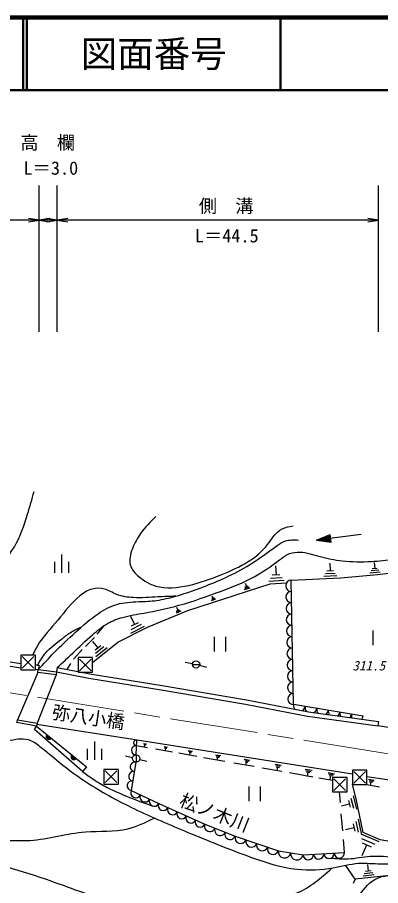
# Model space of a CAD drawing. Units: millimetres, scale not verified. Extents: x 40000 to 680000, y 20000 to 380000.
# Drawn here: x 507946 to 557718, y 260912 to 380000 of the extents above; entities that cross this region are included whole.
import ezdxf
from ezdxf.enums import TextEntityAlignment as Align

# ---------------------------------------------------------------- set-up
doc = ezdxf.new("R2010")
doc.units = ezdxf.units.MM
doc.header["$LTSCALE"] = 1000
doc.linetypes.add('CHAIN', pattern=[18.5, 12, -1.5, 3.5, -1.5])
for name, color, linetype, lineweight in [('M-BGD', 7, 'Continuous', 25), ('M-BMK', 2, 'CHAIN', 13), ('M-STR-HTXT', 7, 'Continuous', 13), ('M-STR-STR3', 7, 'Continuous', 25), ('M-TTL', 2, 'Continuous', 140), ('M-TTL-LINE', 7, 'Continuous', 50)]:
    doc.layers.add(name, color=color, linetype=linetype, lineweight=lineweight)
doc.layers.add('M-STR-STR1', color=1, linetype='Continuous')
doc.layers.add('M-TTL-TXT', color=7, linetype='Continuous')
doc.styles.add('ＭＳ ゴシック', font='')
doc.styles.get('ＭＳ ゴシック').set_extended_font_data('MS Gothic')

# ---------------------------------------------------------------- blocks, each defined once
blk = doc.blocks.new('open_arrow')
at = {"color": 0, "linetype": 'Continuous', "lineweight": -2}
blk.add_lwpolyline([(7.5, 1.25), (0, 0), (7.5, -1.25)], dxfattribs=at)

msp = doc.modelspace()

# ---------------------------------------------------------------- linework, layer by layer
at = {"layer": 'M-BGD'}
for p, q in [((555063, 309094), (548943, 308296)), ((548943, 308296), (550791, 309059)), ((549353, 308241), (549325, 308454)), ((549404, 308234), (549373, 308473)), ((549456, 308227), (549421, 308493)), ((549507, 308221), (549469, 308513)), ((549558, 308214), (549517, 308533)), ((549610, 308207), (549565, 308552)), ((549661, 308200), (549612, 308572)), ((549712, 308193), (549660, 308592)), ((549764, 308187), (549708, 308612)), ((549815, 308180), (549756, 308631)), ((549866, 308173), (549804, 308651)), ((549918, 308166), (549852, 308671)), ((549969, 308159), (549900, 308691)), ((550020, 308152), (549947, 308710)), ((550071, 308146), (549995, 308730)), ((550123, 308139), (550043, 308750)), ((550174, 308132), (550091, 308770)), ((550225, 308125), (550139, 308789)), ((550277, 308118), (550187, 308809)), ((550328, 308112), (550234, 308829)), ((550379, 308105), (550282, 308849)), ((550431, 308098), (550330, 308868)), ((550482, 308091), (550378, 308888)), ((550533, 308084), (550426, 308908)), ((550585, 308077), (550474, 308928)), ((550636, 308071), (550522, 308947)), ((550687, 308064), (550569, 308967)), ((550739, 308057), (550617, 308987)), ((550790, 308050), (550665, 309007)), ((550841, 308043), (550713, 309026)), ((550892, 308037), (550761, 309046)), ((550925, 308032), (550791, 309059)), ((548943, 308296), (550925, 308032)), ((548994, 308289), (548990, 308315)), ((549045, 308282), (549038, 308335)), ((549097, 308275), (549086, 308355)), ((549148, 308268), (549134, 308375)), ((549199, 308262), (549182, 308394)), ((549250, 308255), (549230, 308414)), ((549302, 308248), (549278, 308434)), ((514013, 306320), (514013, 303820)), ((513013, 305320), (513013, 303820)), ((515013, 303820), (515013, 305320)), ((550755, 305149), (550805, 304069)), ((556825, 305239), (556905, 304399)), ((543315, 304779), (543405, 303519)), ((551495, 303739), (550145, 303679)), ((551255, 304089), (550355, 304049)), ((557655, 303899), (556255, 303779)), ((557455, 304169), (556405, 304079)), ((557255, 304429), (556555, 304369)), ((557286, 303573), (562656, 304207)), ((544505, 302749), (542405, 302609)), ((544215, 303149), (542645, 303049)), ((543925, 303549), (542875, 303479)), ((545472, 302820), (552248, 303110)), ((545790, 285736), (545472, 302820)), ((551735, 303389), (549935, 303309)), ((552248, 303110), (557286, 303573)), ((531303, 298631), (542578, 302316)), ((539815, 301729), (539025, 301469)), ((539665, 301859), (539075, 301659)), ((539515, 301979), (539125, 301849)), ((539165, 302389), (539325, 301919)), ((542578, 302316), (544834, 302465)), ((535095, 300189), (534505, 299989)), ((534985, 300279), (534545, 300139)), ((534865, 300369), (534575, 300279)), ((534605, 300679), (534725, 300329)), ((529755, 299089), (529925, 298689)), ((523435, 297869), (524005, 296739)), ((525785, 296346), (531303, 298631)), ((530355, 298559), (529695, 298289)), ((530225, 298659), (529725, 298459)), ((530085, 298759), (529755, 298619)), ((524905, 296719), (523485, 296009)), ((524475, 296969), (523535, 296499)), ((475987, 295888), (508411, 290766)), ((476081, 296480), (508411, 291373)), ((518869, 295381), (519794, 296513)), ((521717, 294312), (525785, 296346)), ((525325, 296459), (523435, 295509)), ((556716, 293896), (556716, 295896)), ((517264, 293717), (518429, 294841)), ((518245, 294419), (518985, 293509)), ((518255, 291525), (521717, 294312)), ((518429, 294841), (518497, 294925)), ((534968, 293019), (534968, 295019)), ((536468, 295019), (536468, 293019)), ((515670, 292027), (516840, 293309)), ((519365, 293809), (518595, 293199)), ((519805, 293659), (518655, 292739)), ((520235, 293509), (518705, 292279)), ((508411, 292528), (508411, 290528)), ((510411, 292528), (508411, 292528)), ((508601, 292328), (510201, 290728)), ((510201, 292328), (508601, 290728)), ((510411, 290528), (510411, 292528)), ((515637, 291974), (515670, 292027)), ((516255, 292189), (516255, 290189)), ((518255, 292189), (516255, 292189)), ((516445, 291989), (518045, 290389)), ((518045, 291989), (516445, 290389)), ((518255, 290189), (518255, 292189)), ((510411, 291231), (510927, 291127)), ((510411, 290619), (510808, 290539)), ((510927, 291127), (510808, 290539)), ((513415, 290820), (513304, 290230)), ((513415, 290820), (517851, 289981)), ((514753, 290567), (515265, 291381)), ((531935, 291349), (530955, 291539)), ((531925, 291260), (532925, 291260)), ((532905, 291139), (533875, 290889)), ((510759, 290142), (507960, 283664)), ((508411, 290528), (510411, 290528)), ((513255, 289833), (510653, 283190)), ((510759, 290142), (510808, 290539)), ((513255, 289833), (510759, 290142)), ((510808, 290539), (513304, 290230)), ((513304, 290230), (513255, 289833)), ((513304, 290230), (517746, 289390)), ((516255, 290189), (518255, 290189)), ((517746, 289390), (527667, 287754)), ((517851, 289981), (527766, 288346)), ((527766, 288346), (539331, 286392)), ((527667, 287754), (539224, 285801)), ((539331, 286392), (547819, 284757)), ((539224, 285801), (547720, 284165)), ((555317, 284144), (545790, 285736)), ((547819, 284757), (557420, 283412)), ((507891, 283270), (507960, 283664)), ((507960, 283664), (510653, 283190)), ((547720, 284165), (557337, 282818)), ((510583, 282796), (507891, 283270)), ((510285, 282339), (510583, 282796)), ((516878, 276577), (510285, 282339)), ((510653, 283190), (510583, 282796)), ((510583, 282796), (517395, 277186)), ((524374, 280868), (510622, 283014)), ((557420, 283412), (557337, 282818)), ((572509, 280490), (557337, 282818)), ((518507, 280687), (518507, 278187)), ((524291, 280881), (524170, 278843)), ((525756, 279831), (524244, 280100)), ((553847, 276191), (524374, 280868)), ((525245, 280429), (525655, 280359)), ((525285, 280339), (525595, 280289)), ((525325, 280249), (525525, 280209)), ((525385, 279979), (525425, 280229)), ((528075, 279979), (528515, 279909)), ((528115, 279879), (528445, 279829)), ((517507, 279687), (517507, 278187)), ((519507, 278187), (519507, 279687)), ((524218, 278845), (524218, 277845)), ((529189, 279220), (526893, 279628)), ((528155, 279779), (528375, 279749)), ((528225, 279499), (528265, 279769)), ((532524, 278627), (530057, 279065)), ((531355, 279459), (531935, 279369)), ((531415, 279339), (531845, 279269)), ((531465, 279209), (531755, 279159)), ((531555, 278839), (531615, 279189)), ((535095, 278859), (535805, 278749)), ((535165, 278709), (535695, 278629)), ((523725, 278449), (522745, 278649)), ((524161, 277848), (523539, 273969)), ((524705, 278229), (525675, 277989)), ((536392, 277938), (533470, 278458)), ((535225, 278549), (535575, 278499)), ((535335, 278099), (535405, 278529)), ((540376, 277230), (537592, 277725)), ((539025, 278239), (539775, 278119)), ((539095, 278079), (539665, 277989)), ((539165, 277909), (539545, 277849)), ((539285, 277429), (539355, 277879)), ((543275, 277569), (544105, 277429)), ((517395, 277186), (516878, 276577)), ((519796, 276852), (519796, 274852)), ((521796, 276852), (519796, 276852)), ((519986, 276652), (521586, 275052)), ((521586, 276652), (519986, 275052)), ((521796, 274852), (521796, 276852)), ((544161, 276556), (541465, 277036)), ((543355, 277389), (543975, 277279)), ((543425, 277199), (543845, 277129)), ((543555, 276669), (543635, 277169)), ((548442, 275794), (545251, 276362)), ((547385, 276909), (548325, 276759)), ((547475, 276709), (548185, 276589)), ((547555, 276499), (548035, 276419)), ((547705, 275889), (547795, 276459)), ((550515, 276419), (551395, 276269)), ((553847, 276766), (553847, 274766)), ((555847, 276766), (553847, 276766)), ((554037, 276566), (555637, 274966)), ((555637, 276566), (554037, 274966)), ((555847, 274766), (555847, 276766)), ((551117, 275319), (549254, 275650)), ((550595, 276229), (551265, 276119)), ((550675, 276029), (551125, 275959)), ((550815, 275459), (550905, 275999)), ((551117, 275760), (551117, 273760)), ((553117, 275760), (551117, 275760)), ((551307, 275560), (552907, 273960)), ((552907, 275560), (551307, 273960)), ((553117, 273760), (553117, 275760)), ((571336, 273495), (555847, 275857)), ((556055, 275519), (556855, 275399)), ((556135, 275349), (556735, 275259)), ((556205, 275169), (556605, 275109)), ((556335, 274659), (556405, 275139)), ((519796, 274852), (521796, 274852)), ((523539, 273969), (527319, 272193)), ((539703, 272499), (539703, 274499)), ((541203, 274499), (541203, 272499)), ((553847, 274766), (555847, 274766)), ((554349, 272835), (553847, 274766)), ((555847, 274766), (557552, 274464)), ((551117, 273760), (553117, 273760)), ((552200, 272297), (552076, 273760)), ((553635, 272909), (553985, 271539)), ((553935, 273229), (554405, 271399)), ((555346, 268195), (554349, 272835)), ((527319, 272193), (533631, 269339)), ((552345, 271839), (553445, 272129)), ((553325, 272579), (553555, 271669)), ((552528, 268408), (552329, 270759)), ((533631, 269339), (537808, 267713)), ((553965, 269369), (554175, 268389)), ((554305, 269699), (554625, 268229)), ((554645, 270029), (555065, 268069)), ((552895, 268629), (554075, 268879)), ((555015, 268019), (557465, 266949)), ((557642, 267197), (555346, 268195)), ((537808, 267713), (543720, 265705)), ((552778, 265450), (552625, 267256)), ((555115, 267399), (556945, 266599)), ((555205, 266769), (556425, 266239)), ((562531, 266299), (557642, 267197)), ((543720, 265705), (547101, 265131)), ((555175, 265029), (555815, 266509)), ((547101, 265131), (552778, 265450)), ((554228, 261782), (552926, 263709)), ((555915, 263829), (556025, 262919)), ((558978, 262324), (554228, 261782)), ((556855, 262389), (555325, 262209)), ((556635, 262679), (555485, 262539)), ((556405, 262959), (555635, 262869)), ((554228, 261782), (553953, 261187))]:
    msp.add_line(p, q, dxfattribs=at)
for centre in [(532425, 291260), (524218, 278345)]:
    msp.add_circle(centre, 500, dxfattribs=at)
for centre, radius, start, end in [((545486, 302044), 777, 91.0681, 271.0681), ((545515, 300491), 777, 91.0681, 271.0681), ((545544, 298938), 777, 91.0681, 271.0681), ((545573, 297384), 777, 91.0681, 271.0681), ((545602, 295831), 777, 91.0681, 271.0681), ((545631, 294278), 777, 91.0681, 271.0681), ((545660, 292725), 777, 91.0681, 271.0681), ((545689, 291172), 777, 91.0681, 271.0681), ((545718, 289619), 777, 91.0681, 271.0681), ((545747, 288066), 777, 91.0681, 271.0681), ((545776, 286513), 777, 91.0681, 271.0681), ((546584, 285603), 805, 170.50944, 215.53987), ((546584, 285603), 805, 301.46523, 350.50944), ((548172, 285338), 805, 170.50944, 221.48783), ((548172, 285338), 805, 299.42114, 350.50944), ((549760, 285073), 805, 170.50944, 217.48525), ((549760, 285073), 805, 305.60945, 350.50944), ((551348, 284807), 805, 170.50944, 213.68425), ((551348, 284807), 805, 309.96398, 350.50944), ((552935, 284542), 805, 170.50944, 208.72263), ((552935, 284542), 805, 314.07152, 350.50944), ((554523, 284276), 805, 170.50944, 204.44054), ((554523, 284276), 805, 318.48133, 350.50944), ((512286, 281393), 400, 140.52881, 320.52881), ((512286, 281393), 400, 140.52881, 320.52881), ((512286, 281393), 350, 140.52881, 320.52881), ((512286, 281393), 300, 140.52881, 320.52881), ((512286, 281393), 250, 140.52881, 320.52881), ((512286, 281393), 200, 140.52881, 320.52881), ((512286, 281393), 150, 140.52881, 320.52881), ((512286, 281393), 100, 140.52881, 320.52881), ((512286, 281393), 50, 140.52881, 320.52881), ((524207, 279471), 630, 86.60675, 266.60675), ((524268, 280490), 392, 86.60675, 266.60675), ((515692, 278588), 400, 140.52881, 320.52881), ((515692, 278588), 400, 140.52881, 320.52881), ((515692, 278588), 350, 140.52881, 320.52881), ((515692, 278588), 300, 140.52881, 320.52881), ((515692, 278588), 250, 140.52881, 320.52881), ((515692, 278588), 200, 140.52881, 320.52881), ((515692, 278588), 150, 140.52881, 320.52881), ((515692, 278588), 100, 140.52881, 320.52881), ((515692, 278588), 50, 140.52881, 320.52881), ((524057, 277202), 655, 80.88223, 260.88223), ((523850, 275909), 655, 80.88223, 260.88223), ((523642, 274616), 655, 80.88223, 260.88223), ((524169, 273673), 696, 154.82648, 334.82648), ((525429, 273081), 696, 154.82648, 334.82648), ((526689, 272489), 696, 154.82648, 334.82648), ((527950, 271907), 693, 155.67247, 335.67247), ((529212, 271337), 693, 155.67247, 335.67247), ((530475, 270766), 693, 155.67247, 335.67247), ((531737, 270195), 693, 155.67247, 335.67247), ((533000, 269624), 693, 155.67247, 335.67247), ((534327, 269068), 747, 158.73698, 338.73698), ((535720, 268526), 747, 158.73698, 338.73698), ((537112, 267984), 747, 158.73698, 338.73698), ((538547, 267462), 780, 161.23941, 341.23941), ((540025, 266960), 780, 161.23941, 341.23941), ((541503, 266458), 780, 161.23941, 341.23941), ((542981, 265956), 780, 161.23941, 341.23941), ((544565, 265562), 857, 170.36246, 350.36246), ((546256, 265275), 857, 170.36246, 350.36246), ((547810, 265171), 711, 183.21548, 3.21548), ((549230, 265251), 711, 183.21548, 3.21548), ((550649, 265331), 711, 183.21548, 3.21548), ((552068, 265410), 711, 183.21548, 3.21548)]:
    msp.add_arc(centre, radius, start, end, dxfattribs=at)
for points, knots in [([(463380, 303922), (464668, 303518), (465956, 303113), (467255, 302747), (469096, 302229), (470960, 301787), (472832, 301397), (475267, 300891), (477717, 300474), (480171, 300047), (481790, 299765), (483410, 299479), (485044, 299342), (486602, 299211), (488173, 299216), (489741, 299284), (491692, 299368), (493640, 299550), (495553, 299929), (497157, 300248), (498738, 300705), (500250, 301338), (501693, 301943), (503075, 302708), (504301, 303687), (505586, 304713), (506701, 305973), (507530, 307386), (508343, 308772), (508881, 310306), (509350, 311847), (509664, 312882), (509947, 313921), (510230, 314959)], [0, 0, 0, 0, 1, 1, 1, 2, 2, 2, 3, 3, 3, 4, 4, 4, 5, 5, 5, 6, 6, 6, 7, 7, 7, 8, 8, 8, 9, 9, 9, 10, 10, 10, 11, 11, 11, 11]), ([(526918, 311542), (526171, 310797), (525423, 310053), (524824, 309215), (524369, 308581), (523998, 307893), (523707, 307121), (523424, 306374), (523215, 305548), (523427, 304841), (523605, 304248), (524079, 303739), (524591, 303305), (525299, 302705), (526078, 302249), (526918, 302002), (528325, 301589), (529902, 301764), (531385, 302095), (532978, 302450), (534463, 302985), (535946, 303584), (537194, 304089), (538440, 304641), (539576, 305353), (540568, 305975), (541476, 306720), (542229, 307680), (542861, 308486), (543383, 309443), (544230, 309867), (544668, 310086), (545193, 310163), (545719, 310239)], [0, 0, 0, 0, 1, 1, 1, 2, 2, 2, 3, 3, 3, 4, 4, 4, 5, 5, 5, 6, 6, 6, 7, 7, 7, 8, 8, 8, 9, 9, 9, 10, 10, 10, 11, 11, 11, 11]), ([(510808, 290539), (511518, 291312), (512227, 292084), (512961, 292834), (513915, 293808), (514910, 294742), (515916, 295663), (516897, 296562), (517887, 297447), (518995, 298201), (519795, 298746), (520657, 299223), (521575, 299491), (522535, 299772), (523558, 299825), (524571, 299866), (525396, 299899), (526215, 299924), (527026, 300032), (527910, 300150), (528784, 300368), (529647, 300615), (531712, 301205), (533717, 301962), (535681, 302820), (536801, 303310), (537908, 303833), (538968, 304443), (540036, 305058), (541055, 305761), (542047, 306482), (542543, 306842), (543032, 307207), (543545, 307564), (543902, 307811), (544270, 308055), (544668, 308188), (545225, 308373), (545841, 308343), (546458, 308313)], [0, 0, 0, 0, 1, 1, 1, 2, 2, 2, 3, 3, 3, 4, 4, 4, 5, 5, 5, 6, 6, 6, 7, 7, 7, 8, 8, 8, 9, 9, 9, 10, 10, 10, 11, 11, 11, 12, 12, 12, 13, 13, 13, 13]), ([(513415, 290820), (514120, 291482), (514825, 292144), (515526, 292808), (516418, 293652), (517305, 294499), (518232, 295315), (518882, 295886), (519552, 296442), (520301, 296866), (520947, 297233), (521652, 297501), (522370, 297702), (523337, 297973), (524328, 298124), (525314, 298299), (526922, 298584), (528519, 298936), (530089, 299373), (532055, 299921), (533978, 300605), (535899, 301323), (537435, 301897), (538969, 302493), (540395, 303273), (541605, 303934), (542737, 304728), (543857, 305580), (544299, 305918), (544740, 306264), (545249, 306456), (545684, 306620), (546169, 306671), (546642, 306655), (547599, 306622), (548507, 306311), (549427, 306058), (550423, 305784), (551432, 305578), (552451, 305461), (553781, 305308), (555128, 305307), (556470, 305382), (557500, 305439), (558527, 305540), (559534, 305740), (560419, 305915), (561290, 306165), (562160, 306416)], [0, 0, 0, 0, 1, 1, 1, 2, 2, 2, 3, 3, 3, 4, 4, 4, 5, 5, 5, 6, 6, 6, 7, 7, 7, 8, 8, 8, 9, 9, 9, 10, 10, 10, 11, 11, 11, 12, 12, 12, 13, 13, 13, 14, 14, 14, 15, 15, 15, 16, 16, 16, 16]), ([(529655, 300611), (528840, 300584), (528026, 300557), (527213, 300514), (526091, 300454), (524973, 300362), (523842, 300416), (523058, 300454), (522267, 300562), (521546, 300856), (520986, 301084), (520468, 301425), (519885, 301588), (519336, 301743), (518728, 301741), (518175, 301588), (517560, 301419), (517011, 301063), (516514, 300660), (515341, 299708), (514456, 298491), (513486, 297338), (512517, 296188), (511463, 295101), (510701, 293821), (510453, 293404), (510235, 292966), (510017, 292528)], [0, 0, 0, 0, 1, 1, 1, 2, 2, 2, 3, 3, 3, 4, 4, 4, 5, 5, 5, 6, 6, 6, 7, 7, 7, 8, 8, 8, 9, 9, 9, 9]), ([(379276, 299712), (380415, 299329), (381555, 298946), (382670, 298503), (384223, 297887), (385729, 297155), (387252, 296467), (388679, 295822), (390121, 295215), (391565, 294610), (394339, 293447), (397117, 292290), (399951, 291286), (401498, 290737), (403061, 290234), (404623, 289728), (406574, 289096), (408524, 288459), (410497, 287894), (412404, 287348), (414333, 286868), (416292, 286546), (418071, 286254), (419874, 286091), (421683, 286142), (423187, 286185), (424695, 286375), (426130, 286816), (426742, 287004), (427340, 287237), (427949, 287422), (430644, 288244), (433546, 288137), (436373, 288433), (438342, 288639), (440274, 289041), (442235, 289174), (443645, 289270), (445069, 289228), (446480, 289039), (447822, 288861), (449151, 288550), (450389, 288029), (451781, 287442), (453057, 286588), (454230, 285603), (455393, 284626), (456456, 283520), (457734, 282773), (459058, 281999), (460614, 281610), (462181, 281358), (463291, 281179), (464407, 281068), (465483, 281223), (466760, 281406), (467983, 281963), (469189, 282503), (470167, 282941), (471135, 283368), (472154, 283649), (472726, 283806), (473314, 283917), (473906, 283986), (475181, 284133), (476475, 284080), (477747, 283918), (479546, 283689), (481303, 283242), (483071, 282840), (484034, 282621), (485000, 282415), (485948, 282147), (487658, 281663), (489307, 280977), (491022, 280482), (492406, 280082), (493834, 279805), (495267, 279740), (496502, 279684), (497741, 279785), (498974, 279942), (500487, 280136), (501990, 280417), (503488, 280549), (504534, 280641), (505577, 280661), (506656, 280818), (507594, 280955), (508561, 281196), (509418, 280953), (509999, 280789), (510530, 280402), (511036, 280010), (511954, 279297), (512792, 278563), (513664, 277854), (514987, 276776), (516389, 275753), (517842, 274821), (519810, 273558), (521871, 272463), (523974, 271452), (526385, 270292), (528852, 269245), (531319, 268217), (534015, 267095), (536712, 265997), (539472, 264983), (541689, 264169), (543948, 263408), (546278, 263163), (547907, 262992), (549571, 263073), (551197, 263366), (552372, 263577), (553527, 263899), (554701, 263972), (555703, 264035), (556720, 263917), (557734, 263905), (558770, 263892), (559804, 263990), (560833, 263972), (562527, 263943), (564209, 263601), (565887, 263298), (567101, 263079), (568311, 262880), (569522, 262681)], [0, 0, 0, 0, 1, 1, 1, 2, 2, 2, 3, 3, 3, 4, 4, 4, 5, 5, 5, 6, 6, 6, 7, 7, 7, 8, 8, 8, 9, 9, 9, 10, 10, 10, 11, 11, 11, 12, 12, 12, 13, 13, 13, 14, 14, 14, 15, 15, 15, 16, 16, 16, 17, 17, 17, 18, 18, 18, 19, 19, 19, 20, 20, 20, 21, 21, 21, 22, 22, 22, 23, 23, 23, 24, 24, 24, 25, 25, 25, 26, 26, 26, 27, 27, 27, 28, 28, 28, 29, 29, 29, 30, 30, 30, 31, 31, 31, 32, 32, 32, 33, 33, 33, 34, 34, 34, 35, 35, 35, 36, 36, 36, 37, 37, 37, 38, 38, 38, 39, 39, 39, 40, 40, 40, 41, 41, 41, 42, 42, 42, 43, 43, 43, 43]), ([(510737, 291165), (511068, 291752), (511399, 292339), (511825, 292844), (512429, 293561), (513224, 294111), (513974, 294701), (514366, 295008), (514745, 295327), (515158, 295594), (515655, 295917), (516199, 296166), (516744, 296415)], [0, 0, 0, 0, 1, 1, 1, 2, 2, 2, 3, 3, 3, 4, 4, 4, 4]), ([(516878, 276577), (517360, 276213), (517843, 275850), (518344, 275515), (518958, 275104), (519600, 274734), (520255, 274393), (522240, 273361), (524348, 272597), (526456, 271833)], [0, 0, 0, 0, 1, 1, 1, 2, 2, 2, 3, 3, 3, 3]), ([(456496, 269259), (457578, 269449), (458660, 269640), (459728, 269885), (461507, 270293), (463248, 270853), (464981, 271448), (466105, 271834), (467226, 272235), (468380, 272491), (470163, 272886), (472026, 272936), (473863, 272824), (475872, 272702), (477850, 272386), (479825, 272053), (482219, 271649), (484611, 271219), (486987, 270711), (489844, 270100), (492679, 269378), (495536, 268811), (497840, 268354), (500158, 267998), (502502, 267650), (504890, 267296), (507305, 266950), (509679, 267122), (512215, 267307), (514704, 268083), (517278, 268283), (519227, 268435), (521224, 268257), (523083, 268705), (524338, 269008), (525531, 269596), (526724, 270184)], [0, 0, 0, 0, 1, 1, 1, 2, 2, 2, 3, 3, 3, 4, 4, 4, 5, 5, 5, 6, 6, 6, 7, 7, 7, 8, 8, 8, 9, 9, 9, 10, 10, 10, 11, 11, 11, 12, 12, 12, 12]), ([(465354, 268786), (466846, 269127), (468338, 269467), (469849, 269698), (471153, 269898), (472472, 270016), (473791, 270057), (475540, 270111), (477290, 270031), (479036, 269894), (481003, 269739), (482965, 269511), (484899, 269145), (487526, 268647), (490101, 267894), (492685, 267190), (495243, 266493), (497810, 265843), (500372, 265171), (504457, 264098), (508528, 262968), (512521, 261563), (515511, 260510), (518458, 259303), (521536, 258594), (525500, 257682), (529682, 257598), (533740, 257935), (536203, 258139), (538620, 258499), (541106, 258814), (542876, 259039), (544680, 259242), (546273, 259914), (548036, 260657), (549540, 261976), (551044, 263294)], [0, 0, 0, 0, 1, 1, 1, 2, 2, 2, 3, 3, 3, 4, 4, 4, 5, 5, 5, 6, 6, 6, 7, 7, 7, 8, 8, 8, 9, 9, 9, 10, 10, 10, 11, 11, 11, 12, 12, 12, 12]), ([(569630, 263324), (568802, 263534), (567974, 263744), (567134, 263881), (566386, 264003), (565627, 264067), (564872, 264144), (563211, 264312), (561565, 264540), (559902, 264729), (558698, 264866), (557487, 264983), (556285, 264891), (555286, 264815), (554294, 264596), (553295, 264548), (552489, 264509), (551679, 264582), (550869, 264655)], [0, 0, 0, 0, 1, 1, 1, 2, 2, 2, 3, 3, 3, 4, 4, 4, 5, 5, 5, 6, 6, 6, 6]), ([(541517, 253967), (543257, 254296), (544997, 254625), (546734, 254978), (547887, 255212), (549038, 255457), (550141, 255883), (551082, 256246), (551987, 256740), (552750, 257374), (553535, 258025), (554170, 258824), (554826, 259663), (555538, 260572), (556275, 261528), (557275, 261952), (557795, 262172), (558387, 262248), (558978, 262324)], [0, 0, 0, 0, 1, 1, 1, 2, 2, 2, 3, 3, 3, 4, 4, 4, 5, 5, 5, 6, 6, 6, 6])]:
    msp.add_open_spline(points, degree=3, knots=knots, dxfattribs=at)
at = {"layer": 'M-BMK'}
msp.add_line((474153, 292614), (570912, 277055), dxfattribs=at)
at = {"layer": 'M-STR-STR3'}
for p, q in [((510927, 336855), (510927, 356938)), ((513415, 336855), (513415, 356938)), ((557420, 336855), (557420, 356938)), ((510927, 352182), (406756, 352182)), ((513415, 352182), (510927, 352182)), ((557420, 352182), (513415, 352182))]:
    msp.add_line(p, q, dxfattribs=at)
at = {"layer": 'M-TTL'}
msp.add_line((680000, 380000), (40000, 380000), dxfattribs=at)
at = {"layer": 'M-TTL-LINE'}
for p, q in [((508747, 380000), (508747, 370000)), ((509247, 380000), (509247, 370000)), ((543997, 380000), (543997, 370000)), ((40000, 370000), (680000, 370000))]:
    msp.add_line(p, q, dxfattribs=at)

# ---------------------------------------------------------------- block references
at = {"layer": 'M-STR-STR3', "xscale": 193, "yscale": 193, "rotation": 180}
for p in [(510927, 352182), (513415, 352182), (557420, 352182)]:
    msp.add_blockref('open_arrow', p, dxfattribs=at)
at = {"layer": 'M-STR-STR3', "xscale": 193, "yscale": 193}
for p in [(510927, 352182), (513415, 352182)]:
    msp.add_blockref('open_arrow', p, dxfattribs=at)

# ---------------------------------------------------------------- texts
at = {"layer": 'M-BGD', "style": 'ＭＳ ゴシック', "oblique": 15}
msp.add_text('311.5', height=1320, dxfattribs=at).set_placement((553841, 290025), align=Align.BOTTOM_LEFT)
at = {"layer": 'M-STR-HTXT', "style": 'ＭＳ ゴシック'}
msp.add_text('松ノ木川', height=1833, rotation=338.325, dxfattribs=at).set_placement((529776, 271415), align=Align.BOTTOM_LEFT)
at = {"layer": 'M-STR-STR1', "style": 'ＭＳ ゴシック'}
msp.add_text('弥八小橋', height=1833, rotation=351.627, dxfattribs=at).set_placement((512511, 283302), align=Align.BOTTOM_LEFT)
at = {"layer": 'M-STR-STR3', "style": 'ＭＳ ゴシック'}
for s, p in [('高\u3000欄', (508352, 361351)), ('L＝3.0', (508791, 357867)), ('側\u3000溝', (532806, 352670)), ('L＝44.5', (532272, 348582))]:
    msp.add_text(s, height=1833, dxfattribs=at).set_placement(p, align=Align.BOTTOM_LEFT)
at = {"layer": 'M-TTL-TXT', "style": 'ＭＳ ゴシック'}
msp.add_text('図面番号', height=3666, dxfattribs=at).set_placement((526622, 375000), align=Align.MIDDLE_CENTER)

doc.saveas('drawing.dxf')
